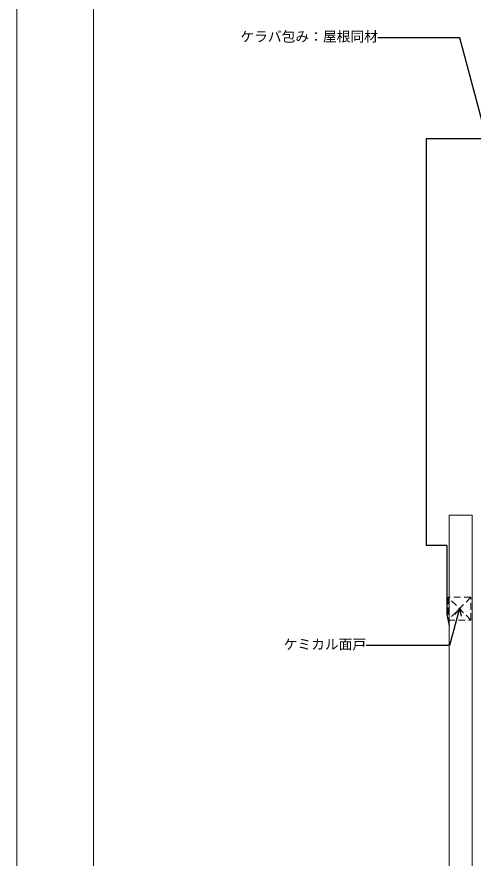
# Model space of a CAD drawing. Units: millimetres at full size, sheet at 1:3; details may follow other scales. Extents: x -1262 to 3778, y -891 to 1036.
# Drawn here: x -1262 to -863, y -110 to 624 of the extents above; entities that cross this region are included whole.
import ezdxf
from ezdxf.enums import TextEntityAlignment as Align

# ---------------------------------------------------------------- set-up
doc = ezdxf.new("R2010")
doc.units = ezdxf.units.MM
doc.header["$LTSCALE"] = 3
doc.linetypes.add('DASHED2', pattern=[3, 2, -1])
for name, color, linetype, lineweight in [('0-0_補助1', 4, 'Continuous', 5), ('0-6_名称1', 5, 'Continuous', 25), ('0-E_外壁1', 6, 'Continuous', 20), ('1-1_水切1', 134, 'Continuous', 30), ('3-1_面戸', 7, 'DASHED2', 5), ('5-B_枠2', 4, 'Continuous', 5)]:
    doc.layers.add(name, color=color, linetype=linetype, lineweight=lineweight)
doc.styles.add('ＭＳ ゴシック', font='')
doc.styles.get('ＭＳ ゴシック').set_extended_font_data('MS Gothic')

msp = doc.modelspace()

# ---------------------------------------------------------------- linework, layer by layer
at = {"layer": '0-0_補助1'}
msp.add_lwpolyline([(1191.647, 819), (-1194.647, 819), (-1194.647, -819)], dxfattribs=at)
at = {"layer": '0-6_名称1'}
for q in [(-879.622, 102.398), (-873.826, 100.845)]:
    msp.add_line((-875.171, 107.417), q, dxfattribs=at)
for points in [[(-851.385, 517.39), (-875.018, 605.589), (-946.403, 605.589)], [(-875.171, 107.417), (-883.787, 75.262), (-956.642, 75.262)]]:
    msp.add_lwpolyline(points, dxfattribs=at)
at = {"layer": '0-E_外壁1'}
for p, q in [((-884.171, 188.99), (-864.171, 188.99)), ((-884.171, 188.99), (-884.171, -638.289)), ((-864.171, 188.99), (-864.171, -638.289))]:
    msp.add_line(p, q, dxfattribs=at)
at = {"layer": '1-1_水切1'}
for p, q in [((-770.077, 517.39), (-904.171, 517.39)), ((-904.171, 517.39), (-904.171, 162.417)), ((-886.171, 162.417), (-904.171, 162.417)), ((-886.171, 162.417), (-886.171, 102.215)), ((-886.171, 102.215), (-884.171, 92.417))]:
    msp.add_line(p, q, dxfattribs=at)
at = {"layer": '3-1_面戸'}
for p, q in [((-865.171, 97.417), (-885.171, 117.417)), ((-865.171, 117.417), (-885.171, 97.417))]:
    msp.add_line(p, q, dxfattribs=at)
msp.add_lwpolyline([(-865.171, 97.417), (-865.171, 117.417), (-885.171, 117.417), (-885.171, 97.417)], close=True, dxfattribs=at)
at = {"layer": '5-B_枠2'}
msp.add_lwpolyline([(-1261.5, 891), (1258.5, 891), (1258.5, -891), (-1261.5, -891)], close=True, dxfattribs=at)

# ---------------------------------------------------------------- texts
at = {"layer": '0-6_名称1', "style": 'ＭＳ ゴシック'}
for s, p in [('ケラバ包み：屋根同材', (-1066.403, 599.589)), ('ケミカル面戸', (-1028.642, 69.262))]:
    msp.add_text(s, height=8.798, dxfattribs=at).set_placement(p, align=Align.BOTTOM_LEFT)

doc.saveas('drawing.dxf')
